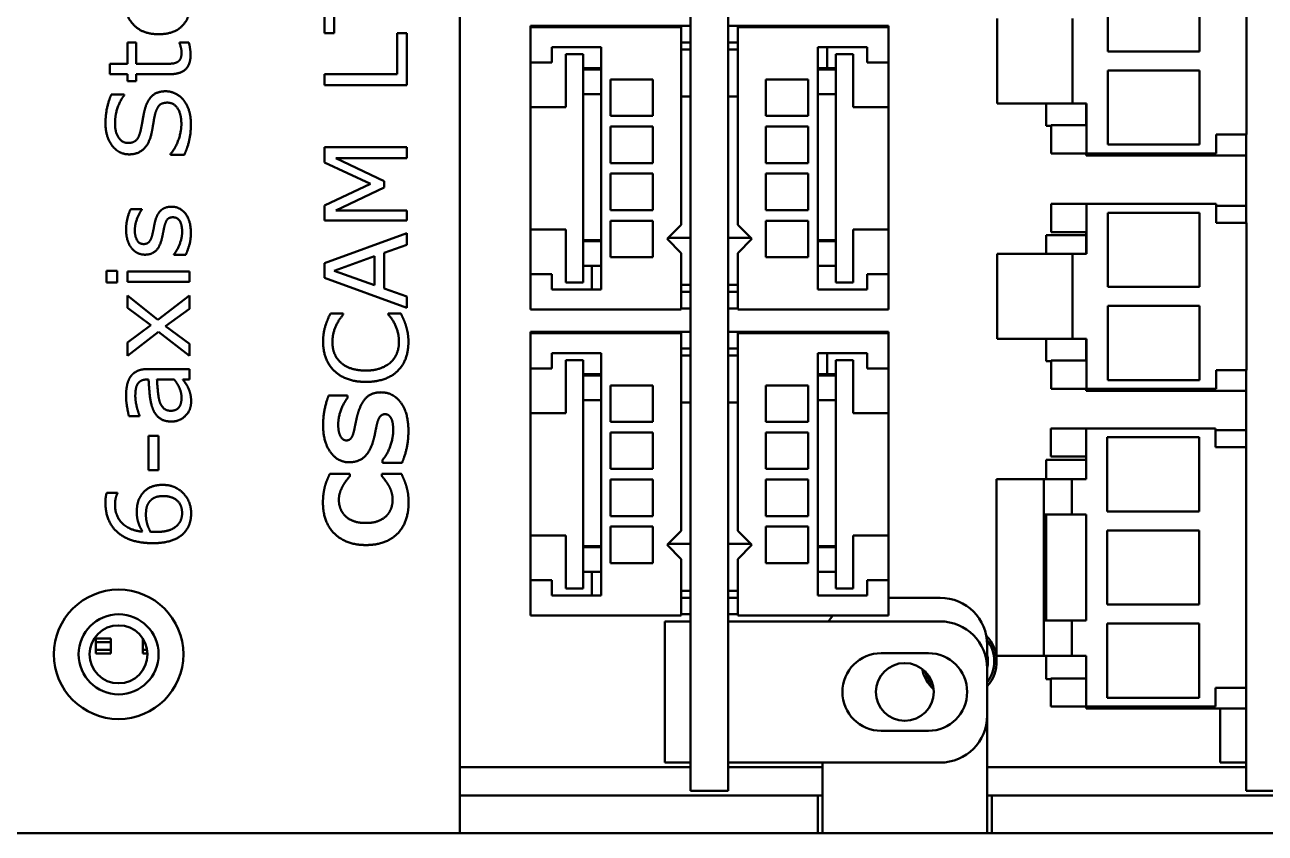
# Model space of a CAD drawing. Header units: millimetres. Extents: x 3118 to 4801, y 919 to 1849.
# Drawn here: x 3353.8 to 3406.5, y 1548.7 to 1583.1 of the extents above; entities that cross this region are included whole.
import ezdxf

# ---------------------------------------------------------------- set-up
doc = ezdxf.new("R2010")
doc.units = ezdxf.units.MM
doc.header["$LTSCALE"] = 1.8
doc.layers.add('외형선(ISO)', color=7, linetype='Continuous', lineweight=50)

msp = doc.modelspace()

# ---------------------------------------------------------------- linework, layer by layer
at = {"layer": '외형선(ISO)'}
for p, q in [((3372.26, 1642.327), (3372.26, 1548.727)), ((3382.06, 1550.527), (3382.06, 1640.527)), ((3383.66, 1640.527), (3383.66, 1550.527)), ((3366.51, 1585.682), (3366.51, 1582.713)), ((3399.78, 1585.092), (3399.78, 1581.942)), ((3403.68, 1581.942), (3403.68, 1585.092)), ((3405.68, 1584.667), (3405.68, 1578.407)), ((3366.924, 1582.713), (3366.924, 1583.964)), ((3377.26, 1583.027), (3375.26, 1583.027)), ((3375.26, 1582.977), (3375.26, 1583.027)), ((3381.66, 1582.977), (3375.26, 1582.977)), ((3375.26, 1582.977), (3375.26, 1581.477)), ((3377.26, 1582.977), (3377.26, 1583.027)), ((3380.26, 1583.027), (3377.26, 1583.027)), ((3382.06, 1583.027), (3380.26, 1583.027)), ((3380.26, 1582.977), (3380.26, 1583.027)), ((3381.66, 1574.577), (3381.66, 1582.977)), ((3385.46, 1583.027), (3383.66, 1583.027)), ((3384.06, 1582.977), (3390.46, 1582.977)), ((3384.06, 1574.577), (3384.06, 1582.977)), ((3388.46, 1583.027), (3385.46, 1583.027)), ((3385.46, 1582.977), (3385.46, 1583.027)), ((3388.46, 1583.027), (3390.46, 1583.027)), ((3388.46, 1582.977), (3388.46, 1583.027)), ((3390.46, 1583.027), (3390.46, 1582.977)), ((3390.46, 1582.977), (3390.46, 1581.477)), ((3395.08, 1579.737), (3395.08, 1583.337)), ((3398.28, 1579.737), (3398.28, 1583.337)), ((3366.51, 1582.713), (3366.924, 1582.713)), ((3369.595, 1582.719), (3369.595, 1580.97)), ((3370.01, 1582.719), (3369.595, 1582.719)), ((3370.01, 1580.504), (3370.01, 1582.719)), ((3358.141, 1582.324), (3358.141, 1581.416)), ((3358.513, 1582.324), (3358.141, 1582.324)), ((3358.513, 1581.416), (3358.513, 1582.324)), ((3360.347, 1582.324), (3360.347, 1582.302)), ((3360.744, 1582.324), (3360.347, 1582.324)), ((3378.26, 1582.127), (3376.16, 1582.127)), ((3376.16, 1581.477), (3376.16, 1582.127)), ((3378.26, 1571.827), (3378.26, 1582.127)), ((3381.66, 1582.327), (3382.06, 1582.327)), ((3381.66, 1582.027), (3382.06, 1582.027)), ((3382.06, 1582.027), (3382.06, 1580.027)), ((3383.66, 1582.327), (3384.06, 1582.327)), ((3383.66, 1580.027), (3383.66, 1582.027)), ((3383.66, 1582.027), (3384.06, 1582.027)), ((3387.46, 1571.827), (3387.46, 1582.127)), ((3387.46, 1582.127), (3389.56, 1582.127)), ((3387.86, 1581.227), (3387.86, 1582.127)), ((3389.56, 1581.477), (3389.56, 1582.127)), ((3399.78, 1581.942), (3403.68, 1581.942)), ((3357.387, 1581.416), (3357.387, 1580.973)), ((3358.141, 1581.416), (3357.387, 1581.416)), ((3359.71, 1581.416), (3358.513, 1581.416)), ((3375.26, 1579.577), (3375.26, 1581.477)), ((3375.26, 1581.477), (3376.16, 1581.477)), ((3376.76, 1579.577), (3376.76, 1581.827)), ((3377.49, 1581.827), (3376.76, 1581.827)), ((3377.49, 1581.827), (3377.49, 1572.127)), ((3388.23, 1581.827), (3388.23, 1572.127)), ((3388.23, 1581.827), (3388.96, 1581.827)), ((3388.96, 1579.577), (3388.96, 1581.827)), ((3390.46, 1581.477), (3389.56, 1581.477)), ((3390.46, 1581.477), (3390.46, 1579.577)), ((3357.387, 1580.973), (3358.141, 1580.973)), ((3358.141, 1580.973), (3358.141, 1580.676)), ((3358.513, 1580.973), (3359.91, 1580.973)), ((3358.513, 1580.676), (3358.513, 1580.973)), ((3366.51, 1580.97), (3366.51, 1580.504)), ((3369.595, 1580.97), (3366.51, 1580.97)), ((3378.26, 1581.227), (3377.49, 1581.227)), ((3378.26, 1581.177), (3377.49, 1581.177)), ((3387.46, 1581.227), (3387.86, 1581.227)), ((3387.46, 1581.177), (3388.23, 1581.177)), ((3388.23, 1581.227), (3387.86, 1581.227)), ((3403.68, 1581.132), (3399.78, 1581.132)), ((3399.78, 1581.132), (3399.78, 1577.982)), ((3403.68, 1577.982), (3403.68, 1581.132)), ((3358.141, 1580.676), (3358.513, 1580.676)), ((3366.51, 1580.504), (3370.01, 1580.504)), ((3380.46, 1580.752), (3378.66, 1580.752)), ((3378.66, 1580.752), (3378.66, 1579.202)), ((3380.46, 1579.202), (3380.46, 1580.752)), ((3385.26, 1580.752), (3387.06, 1580.752)), ((3385.26, 1579.202), (3385.26, 1580.752)), ((3387.06, 1580.752), (3387.06, 1579.202)), ((3357.998, 1580.11), (3357.45, 1580.11)), ((3357.998, 1580.076), (3357.998, 1580.11)), ((3377.49, 1580.127), (3378.26, 1580.127)), ((3381.66, 1580.027), (3382.06, 1580.027)), ((3384.06, 1580.027), (3383.66, 1580.027)), ((3387.46, 1580.127), (3388.23, 1580.127)), ((3375.26, 1579.577), (3376.76, 1579.577)), ((3375.26, 1579.577), (3375.26, 1574.377)), ((3390.46, 1579.577), (3388.96, 1579.577)), ((3390.46, 1579.577), (3390.46, 1574.377)), ((3398.28, 1579.737), (3395.08, 1579.737)), ((3397.16, 1578.777), (3397.16, 1579.737)), ((3398.88, 1579.737), (3398.28, 1579.737)), ((3398.86, 1578.807), (3398.86, 1579.737)), ((3398.88, 1577.607), (3398.88, 1579.737)), ((3378.66, 1579.202), (3380.46, 1579.202)), ((3380.46, 1578.752), (3378.66, 1578.752)), ((3378.66, 1578.752), (3378.66, 1577.202)), ((3380.46, 1577.202), (3380.46, 1578.752)), ((3387.06, 1579.202), (3385.26, 1579.202)), ((3385.26, 1578.752), (3387.06, 1578.752)), ((3385.26, 1577.202), (3385.26, 1578.752)), ((3387.06, 1578.752), (3387.06, 1577.202)), ((3397.16, 1578.777), (3397.38, 1578.777)), ((3397.38, 1577.607), (3397.38, 1578.807)), ((3397.38, 1578.807), (3398.88, 1578.807)), ((3404.38, 1577.607), (3404.38, 1578.407)), ((3405.68, 1578.407), (3404.38, 1578.407)), ((3405.66, 1574.667), (3405.66, 1578.407)), ((3366.51, 1577.87), (3366.51, 1577.224)), ((3370.01, 1577.87), (3366.51, 1577.87)), ((3370.01, 1577.404), (3370.01, 1577.87)), ((3399.78, 1577.982), (3403.68, 1577.982)), ((3359.967, 1577.584), (3359.967, 1577.55)), ((3359.967, 1577.55), (3360.55, 1577.55)), ((3366.51, 1577.224), (3368.458, 1576.322)), ((3366.995, 1577.404), (3370.01, 1577.404)), ((3369.047, 1576.433), (3366.995, 1577.404)), ((3378.66, 1577.202), (3380.46, 1577.202)), ((3387.06, 1577.202), (3385.26, 1577.202)), ((3397.38, 1577.607), (3398.88, 1577.607)), ((3398.86, 1577.527), (3398.86, 1577.607)), ((3398.86, 1577.527), (3405.66, 1577.527)), ((3404.38, 1577.607), (3398.88, 1577.607)), ((3378.66, 1576.752), (3378.66, 1575.202)), ((3380.46, 1576.752), (3378.66, 1576.752)), ((3380.46, 1575.202), (3380.46, 1576.752)), ((3385.26, 1575.202), (3385.26, 1576.752)), ((3385.26, 1576.752), (3387.06, 1576.752)), ((3387.06, 1576.752), (3387.06, 1575.202)), ((3368.458, 1576.322), (3366.51, 1575.39)), ((3366.995, 1575.19), (3369.047, 1576.156)), ((3369.047, 1576.156), (3369.047, 1576.433)), ((3358.747, 1575.244), (3358.276, 1575.244)), ((3358.747, 1575.222), (3358.747, 1575.244)), ((3366.51, 1575.39), (3366.51, 1574.756)), ((3370.01, 1575.19), (3366.995, 1575.19)), ((3370.01, 1574.756), (3370.01, 1575.19)), ((3378.66, 1575.202), (3380.46, 1575.202)), ((3387.06, 1575.202), (3385.26, 1575.202)), ((3397.38, 1575.467), (3398.88, 1575.467)), ((3397.38, 1574.267), (3397.38, 1575.467)), ((3404.38, 1575.467), (3398.88, 1575.467)), ((3398.88, 1573.337), (3398.88, 1575.467)), ((3399.78, 1575.092), (3399.78, 1571.942)), ((3403.68, 1575.092), (3399.78, 1575.092)), ((3403.68, 1571.942), (3403.68, 1575.092)), ((3404.38, 1574.667), (3404.38, 1575.467)), ((3404.38, 1575.387), (3405.66, 1575.387)), ((3366.51, 1574.756), (3370.01, 1574.756)), ((3378.66, 1574.752), (3378.66, 1573.202)), ((3380.46, 1574.752), (3378.66, 1574.752)), ((3380.46, 1573.202), (3380.46, 1574.752)), ((3381.66, 1574.577), (3381.06, 1573.977)), ((3384.06, 1574.577), (3384.66, 1573.977)), ((3385.26, 1573.202), (3385.26, 1574.752)), ((3385.26, 1574.752), (3387.06, 1574.752)), ((3387.06, 1574.752), (3387.06, 1573.202)), ((3405.68, 1574.667), (3404.38, 1574.667)), ((3405.68, 1574.667), (3405.68, 1568.407)), ((3370.01, 1574.224), (3366.51, 1572.95)), ((3370.01, 1573.73), (3370.01, 1574.224)), ((3375.26, 1572.477), (3375.26, 1574.377)), ((3375.26, 1574.377), (3376.76, 1574.377)), ((3376.76, 1574.377), (3376.76, 1572.127)), ((3381.06, 1573.977), (3381.66, 1573.377)), ((3381.11, 1574.027), (3382.06, 1574.027)), ((3382.06, 1574.027), (3382.06, 1572.027)), ((3384.61, 1574.027), (3383.66, 1574.027)), ((3383.66, 1572.027), (3383.66, 1574.027)), ((3384.66, 1573.977), (3384.06, 1573.377)), ((3388.96, 1574.377), (3388.96, 1572.127)), ((3390.46, 1574.377), (3388.96, 1574.377)), ((3390.46, 1574.377), (3390.46, 1572.477)), ((3397.16, 1574.137), (3398.86, 1574.137)), ((3397.16, 1573.337), (3397.16, 1574.137)), ((3397.38, 1574.267), (3398.88, 1574.267)), ((3398.86, 1574.137), (3398.86, 1574.267)), ((3398.86, 1573.337), (3398.86, 1574.137)), ((3369.038, 1573.387), (3370.01, 1573.73)), ((3378.26, 1573.927), (3377.49, 1573.927)), ((3378.26, 1573.877), (3377.49, 1573.877)), ((3388.23, 1573.927), (3387.46, 1573.927)), ((3387.46, 1573.877), (3388.23, 1573.877)), ((3360.113, 1573.319), (3360.113, 1573.296)), ((3360.113, 1573.296), (3360.61, 1573.296)), ((3366.51, 1572.95), (3366.51, 1572.327)), ((3366.915, 1572.627), (3368.635, 1573.242)), ((3368.635, 1573.242), (3368.635, 1572.01)), ((3369.038, 1571.864), (3369.038, 1573.387)), ((3378.66, 1573.202), (3380.46, 1573.202)), ((3381.66, 1570.977), (3381.66, 1573.377)), ((3384.06, 1570.977), (3384.06, 1573.377)), ((3387.06, 1573.202), (3385.26, 1573.202)), ((3398.28, 1573.337), (3395.08, 1573.337)), ((3395.08, 1569.737), (3395.08, 1573.337)), ((3398.88, 1573.337), (3398.28, 1573.337)), ((3398.28, 1569.737), (3398.28, 1573.337)), ((3357.244, 1572.624), (3357.244, 1572.124)), ((3357.701, 1572.624), (3357.244, 1572.624)), ((3357.701, 1572.124), (3357.701, 1572.624)), ((3358.141, 1572.596), (3358.141, 1572.153)), ((3360.767, 1572.596), (3358.141, 1572.596)), ((3360.767, 1572.153), (3360.767, 1572.596)), ((3368.635, 1572.01), (3366.915, 1572.627)), ((3375.26, 1572.477), (3376.16, 1572.477)), ((3375.26, 1570.977), (3375.26, 1572.477)), ((3376.16, 1572.477), (3376.16, 1571.827)), ((3377.49, 1572.827), (3377.86, 1572.827)), ((3378.26, 1572.827), (3377.86, 1572.827)), ((3377.86, 1572.827), (3377.86, 1571.827)), ((3387.46, 1572.827), (3388.23, 1572.827)), ((3390.46, 1572.477), (3389.56, 1572.477)), ((3389.56, 1572.477), (3389.56, 1571.827)), ((3390.46, 1570.977), (3390.46, 1572.477)), ((3357.244, 1572.124), (3357.701, 1572.124)), ((3358.141, 1572.153), (3360.767, 1572.153)), ((3366.51, 1572.327), (3370.01, 1571.053)), ((3377.49, 1572.127), (3376.76, 1572.127)), ((3382.06, 1572.027), (3381.66, 1572.027)), ((3384.06, 1572.027), (3383.66, 1572.027)), ((3388.23, 1572.127), (3388.96, 1572.127)), ((3399.78, 1571.942), (3403.68, 1571.942)), ((3358.141, 1571.57), (3358.141, 1571.056)), ((3359.433, 1570.539), (3358.141, 1571.57)), ((3360.767, 1571.57), (3359.433, 1570.539)), ((3360.767, 1571.01), (3360.767, 1571.57)), ((3370.01, 1571.524), (3369.038, 1571.864)), ((3370.01, 1571.053), (3370.01, 1571.524)), ((3378.26, 1571.827), (3376.16, 1571.827)), ((3382.06, 1571.727), (3381.66, 1571.727)), ((3384.06, 1571.727), (3383.66, 1571.727)), ((3387.46, 1571.827), (3389.56, 1571.827)), ((3358.141, 1571.056), (3359.133, 1570.313)), ((3359.758, 1570.27), (3360.767, 1571.01)), ((3381.66, 1570.977), (3375.26, 1570.977)), ((3381.66, 1571.027), (3382.06, 1571.027)), ((3383.66, 1571.027), (3384.06, 1571.027)), ((3384.06, 1570.977), (3390.46, 1570.977)), ((3403.68, 1571.132), (3399.78, 1571.132)), ((3399.78, 1571.132), (3399.78, 1567.982)), ((3403.68, 1567.982), (3403.68, 1571.132)), ((3359.133, 1570.313), (3358.141, 1569.576)), ((3367.307, 1570.804), (3366.755, 1570.804)), ((3367.307, 1570.77), (3367.307, 1570.804)), ((3369.21, 1570.804), (3369.21, 1570.77)), ((3369.755, 1570.804), (3369.21, 1570.804)), ((3358.141, 1569.016), (3359.458, 1570.03)), ((3359.458, 1570.03), (3360.767, 1569.007)), ((3360.767, 1569.522), (3359.758, 1570.27)), ((3377.26, 1570.027), (3375.26, 1570.027)), ((3375.26, 1569.977), (3375.26, 1570.027)), ((3381.66, 1569.977), (3375.26, 1569.977)), ((3375.26, 1569.977), (3375.26, 1568.477)), ((3377.26, 1569.977), (3377.26, 1570.027)), ((3380.26, 1570.027), (3377.26, 1570.027)), ((3382.06, 1570.027), (3380.26, 1570.027)), ((3380.26, 1569.977), (3380.26, 1570.027)), ((3381.66, 1561.577), (3381.66, 1569.977)), ((3385.46, 1570.027), (3383.66, 1570.027)), ((3384.06, 1569.977), (3390.46, 1569.977)), ((3384.06, 1561.577), (3384.06, 1569.977)), ((3388.46, 1570.027), (3385.46, 1570.027)), ((3385.46, 1569.977), (3385.46, 1570.027)), ((3388.46, 1570.027), (3390.46, 1570.027)), ((3388.46, 1569.977), (3388.46, 1570.027)), ((3390.46, 1570.027), (3390.46, 1569.977)), ((3390.46, 1569.977), (3390.46, 1568.477)), ((3358.141, 1569.576), (3358.141, 1569.016)), ((3360.767, 1569.007), (3360.767, 1569.522)), ((3381.66, 1569.327), (3382.06, 1569.327)), ((3383.66, 1569.327), (3384.06, 1569.327)), ((3398.28, 1569.737), (3395.08, 1569.737)), ((3397.16, 1568.777), (3397.16, 1569.737)), ((3398.88, 1569.737), (3398.28, 1569.737)), ((3398.86, 1568.807), (3398.86, 1569.737)), ((3398.88, 1567.607), (3398.88, 1569.737)), ((3378.26, 1569.127), (3376.16, 1569.127)), ((3376.16, 1568.477), (3376.16, 1569.127)), ((3376.76, 1566.577), (3376.76, 1568.827)), ((3377.49, 1568.827), (3376.76, 1568.827)), ((3377.49, 1568.827), (3377.49, 1559.127)), ((3378.26, 1558.827), (3378.26, 1569.127)), ((3381.66, 1569.027), (3382.06, 1569.027)), ((3382.06, 1569.027), (3382.06, 1567.027)), ((3383.66, 1567.027), (3383.66, 1569.027)), ((3383.66, 1569.027), (3384.06, 1569.027)), ((3387.46, 1558.827), (3387.46, 1569.127)), ((3387.46, 1569.127), (3389.56, 1569.127)), ((3387.86, 1568.227), (3387.86, 1569.127)), ((3388.23, 1568.827), (3388.23, 1559.127)), ((3388.23, 1568.827), (3388.96, 1568.827)), ((3388.96, 1566.577), (3388.96, 1568.827)), ((3389.56, 1568.477), (3389.56, 1569.127)), ((3397.16, 1568.777), (3397.38, 1568.777)), ((3397.38, 1567.607), (3397.38, 1568.807)), ((3397.38, 1568.807), (3398.88, 1568.807)), ((3360.767, 1568.447), (3358.984, 1568.447)), ((3360.767, 1568.004), (3360.767, 1568.447)), ((3375.26, 1566.577), (3375.26, 1568.477)), ((3375.26, 1568.477), (3376.16, 1568.477)), ((3378.26, 1568.227), (3377.49, 1568.227)), ((3378.26, 1568.177), (3377.49, 1568.177)), ((3387.46, 1568.227), (3387.86, 1568.227)), ((3387.46, 1568.177), (3388.23, 1568.177)), ((3388.23, 1568.227), (3387.86, 1568.227)), ((3390.46, 1568.477), (3389.56, 1568.477)), ((3390.46, 1568.477), (3390.46, 1566.577)), ((3404.38, 1567.607), (3404.38, 1568.407)), ((3405.68, 1568.407), (3404.38, 1568.407)), ((3405.66, 1565.127), (3405.66, 1568.407)), ((3358.964, 1568.004), (3359.033, 1568.004)), ((3359.39, 1568.004), (3360.124, 1568.004)), ((3360.49, 1568.004), (3360.767, 1568.004)), ((3380.46, 1567.752), (3378.66, 1567.752)), ((3378.66, 1567.752), (3378.66, 1566.202)), ((3380.46, 1566.202), (3380.46, 1567.752)), ((3385.26, 1567.752), (3387.06, 1567.752)), ((3385.26, 1566.202), (3385.26, 1567.752)), ((3387.06, 1567.752), (3387.06, 1566.202)), ((3399.78, 1567.982), (3403.68, 1567.982)), ((3367.487, 1567.319), (3366.681, 1567.319)), ((3367.487, 1567.222), (3367.487, 1567.319)), ((3377.49, 1567.127), (3378.26, 1567.127)), ((3387.46, 1567.127), (3388.23, 1567.127)), ((3397.38, 1567.607), (3398.88, 1567.607)), ((3398.86, 1567.527), (3398.86, 1567.607)), ((3398.86, 1567.527), (3405.66, 1567.527)), ((3404.38, 1567.607), (3398.88, 1567.607)), ((3381.66, 1567.027), (3382.06, 1567.027)), ((3384.06, 1567.027), (3383.66, 1567.027)), ((3358.198, 1566.45), (3358.647, 1566.45)), ((3358.647, 1566.45), (3358.647, 1566.473)), ((3375.26, 1566.577), (3376.76, 1566.577)), ((3375.26, 1566.577), (3375.26, 1561.377)), ((3378.66, 1566.202), (3380.46, 1566.202)), ((3387.06, 1566.202), (3385.26, 1566.202)), ((3390.46, 1566.577), (3388.96, 1566.577)), ((3390.46, 1566.577), (3390.46, 1561.377)), ((3359.024, 1565.613), (3359.024, 1564.147)), ((3359.45, 1565.613), (3359.024, 1565.613)), ((3359.45, 1564.147), (3359.45, 1565.613)), ((3380.46, 1565.752), (3378.66, 1565.752)), ((3378.66, 1565.752), (3378.66, 1564.202)), ((3380.46, 1564.202), (3380.46, 1565.752)), ((3385.26, 1565.752), (3387.06, 1565.752)), ((3385.26, 1564.202), (3385.26, 1565.752)), ((3387.06, 1565.752), (3387.06, 1564.202)), ((3397.36, 1565.927), (3398.86, 1565.927)), ((3397.36, 1564.727), (3397.36, 1565.927)), ((3404.36, 1565.927), (3398.86, 1565.927)), ((3398.86, 1563.767), (3398.86, 1565.927)), ((3399.76, 1565.552), (3399.76, 1562.402)), ((3403.66, 1565.552), (3399.76, 1565.552)), ((3403.66, 1562.402), (3403.66, 1565.552)), ((3404.36, 1565.127), (3404.36, 1565.927)), ((3404.36, 1565.847), (3405.66, 1565.847)), ((3405.66, 1565.127), (3404.36, 1565.127)), ((3405.66, 1565.127), (3405.66, 1554.907)), ((3368.964, 1564.567), (3368.964, 1564.467)), ((3397.16, 1564.597), (3398.86, 1564.597)), ((3397.16, 1563.767), (3397.16, 1564.597)), ((3397.36, 1564.727), (3398.86, 1564.727)), ((3359.024, 1564.147), (3359.45, 1564.147)), ((3367.581, 1563.993), (3366.732, 1563.993)), ((3367.581, 1563.89), (3367.581, 1563.993)), ((3368.941, 1563.993), (3368.941, 1563.899)), ((3369.778, 1563.993), (3368.941, 1563.993)), ((3368.964, 1564.467), (3369.801, 1564.467)), ((3378.66, 1564.202), (3380.46, 1564.202)), ((3387.06, 1564.202), (3385.26, 1564.202)), ((3378.66, 1563.752), (3378.66, 1562.202)), ((3380.46, 1563.752), (3378.66, 1563.752)), ((3380.46, 1562.202), (3380.46, 1563.752)), ((3385.26, 1562.202), (3385.26, 1563.752)), ((3385.26, 1563.752), (3387.06, 1563.752)), ((3387.06, 1563.752), (3387.06, 1562.202)), ((3397.06, 1563.767), (3395.06, 1563.767)), ((3395.06, 1556.267), (3395.06, 1563.767)), ((3398.26, 1563.767), (3397.06, 1563.767)), ((3397.06, 1556.267), (3397.06, 1563.767)), ((3398.86, 1563.767), (3398.26, 1563.767)), ((3398.26, 1562.267), (3398.26, 1563.767)), ((3357.707, 1563.187), (3357.256, 1563.187)), ((3357.707, 1563.164), (3357.707, 1563.187)), ((3399.76, 1562.402), (3403.66, 1562.402)), ((3378.66, 1562.202), (3380.46, 1562.202)), ((3387.06, 1562.202), (3385.26, 1562.202)), ((3397.06, 1562.267), (3398.26, 1562.267)), ((3397.16, 1557.767), (3397.16, 1562.267)), ((3398.86, 1562.267), (3398.26, 1562.267)), ((3398.86, 1557.767), (3398.86, 1562.267)), ((3375.26, 1559.477), (3375.26, 1561.377)), ((3375.26, 1561.377), (3376.76, 1561.377)), ((3376.76, 1561.377), (3376.76, 1559.127)), ((3378.66, 1561.752), (3378.66, 1560.202)), ((3380.46, 1561.752), (3378.66, 1561.752)), ((3380.46, 1560.202), (3380.46, 1561.752)), ((3381.66, 1561.577), (3381.06, 1560.977)), ((3384.06, 1561.577), (3384.66, 1560.977)), ((3385.26, 1560.202), (3385.26, 1561.752)), ((3385.26, 1561.752), (3387.06, 1561.752)), ((3387.06, 1561.752), (3387.06, 1560.202)), ((3388.96, 1561.377), (3388.96, 1559.127)), ((3390.46, 1561.377), (3388.96, 1561.377)), ((3390.46, 1561.377), (3390.46, 1559.477)), ((3399.76, 1561.592), (3399.76, 1558.442)), ((3403.66, 1561.592), (3399.76, 1561.592)), ((3403.66, 1558.442), (3403.66, 1561.592)), ((3378.26, 1560.927), (3377.49, 1560.927)), ((3378.26, 1560.877), (3377.49, 1560.877)), ((3381.06, 1560.977), (3381.66, 1560.377)), ((3381.11, 1561.027), (3382.06, 1561.027)), ((3382.06, 1561.027), (3382.06, 1559.027)), ((3384.61, 1561.027), (3383.66, 1561.027)), ((3383.66, 1559.027), (3383.66, 1561.027)), ((3384.66, 1560.977), (3384.06, 1560.377)), ((3388.23, 1560.927), (3387.46, 1560.927)), ((3387.46, 1560.877), (3388.23, 1560.877)), ((3381.66, 1557.977), (3381.66, 1560.377)), ((3384.06, 1557.977), (3384.06, 1560.377)), ((3377.49, 1559.827), (3377.86, 1559.827)), ((3378.26, 1559.827), (3377.86, 1559.827)), ((3377.86, 1559.827), (3377.86, 1558.827)), ((3378.66, 1560.202), (3380.46, 1560.202)), ((3387.06, 1560.202), (3385.26, 1560.202)), ((3387.46, 1559.827), (3388.23, 1559.827)), ((3375.26, 1559.477), (3376.16, 1559.477)), ((3375.26, 1557.977), (3375.26, 1559.477)), ((3376.16, 1559.477), (3376.16, 1558.827)), ((3390.46, 1559.477), (3389.56, 1559.477)), ((3389.56, 1559.477), (3389.56, 1558.827)), ((3390.46, 1557.977), (3390.46, 1559.477)), ((3378.26, 1558.827), (3376.16, 1558.827)), ((3377.49, 1559.127), (3376.76, 1559.127)), ((3382.06, 1559.027), (3381.66, 1559.027)), ((3382.06, 1558.727), (3381.66, 1558.727)), ((3384.06, 1559.027), (3383.66, 1559.027)), ((3384.06, 1558.727), (3383.66, 1558.727)), ((3387.46, 1558.827), (3389.56, 1558.827)), ((3388.23, 1559.127), (3388.96, 1559.127)), ((3390.46, 1558.727), (3392.66, 1558.727)), ((3399.76, 1558.442), (3403.66, 1558.442)), ((3381.66, 1557.977), (3375.26, 1557.977)), ((3381.86, 1557.727), (3380.96, 1557.727)), ((3380.96, 1557.727), (3380.96, 1551.727)), ((3381.66, 1558.027), (3382.06, 1558.027)), ((3381.86, 1557.727), (3382.06, 1557.727)), ((3383.66, 1558.027), (3384.06, 1558.027)), ((3383.66, 1557.727), (3392.66, 1557.727)), ((3384.06, 1557.977), (3390.46, 1557.977)), ((3398.26, 1557.767), (3397.06, 1557.767)), ((3398.26, 1557.767), (3398.86, 1557.767)), ((3398.26, 1556.267), (3398.26, 1557.767)), ((3399.76, 1557.632), (3399.76, 1554.482)), ((3403.66, 1557.632), (3399.76, 1557.632)), ((3403.66, 1554.482), (3403.66, 1557.632)), ((3356.79, 1557.002), (3357.43, 1557.002)), ((3356.79, 1556.842), (3356.79, 1557.002)), ((3356.79, 1556.842), (3356.79, 1556.522)), ((3356.79, 1556.842), (3357.43, 1556.842)), ((3357.43, 1556.842), (3357.43, 1557.002)), ((3357.43, 1556.522), (3357.43, 1556.842)), ((3358.79, 1556.842), (3358.79, 1556.999)), ((3358.79, 1556.842), (3358.79, 1556.522)), ((3358.79, 1556.842), (3358.876, 1556.842)), ((3394.66, 1556.727), (3394.66, 1555.727)), ((3356.79, 1556.522), (3356.79, 1556.362)), ((3356.79, 1556.522), (3357.43, 1556.522)), ((3356.79, 1556.362), (3357.43, 1556.362)), ((3357.43, 1556.362), (3357.43, 1556.522)), ((3358.79, 1556.522), (3358.79, 1556.362)), ((3358.79, 1556.522), (3358.973, 1556.522)), ((3358.79, 1556.362), (3358.989, 1556.362)), ((3390.16, 1556.377), (3392.16, 1556.377)), ((3397.06, 1556.267), (3395.06, 1556.267)), ((3398.26, 1556.267), (3397.06, 1556.267)), ((3397.16, 1555.277), (3397.16, 1556.267)), ((3398.86, 1556.267), (3398.26, 1556.267)), ((3398.86, 1554.107), (3398.86, 1556.267)), ((3394.66, 1553.727), (3394.66, 1555.727)), ((3397.16, 1555.277), (3397.36, 1555.277)), ((3397.36, 1554.107), (3397.36, 1555.307)), ((3397.36, 1555.307), (3398.86, 1555.307)), ((3399.76, 1554.482), (3403.66, 1554.482)), ((3405.66, 1554.907), (3404.36, 1554.907)), ((3404.36, 1554.107), (3404.36, 1554.907)), ((3405.66, 1550.527), (3405.66, 1554.907)), ((3397.36, 1554.107), (3398.86, 1554.107)), ((3398.86, 1554.027), (3398.86, 1554.107)), ((3404.36, 1554.107), (3398.86, 1554.107)), ((3398.86, 1554.027), (3405.66, 1554.027)), ((3404.56, 1554.027), (3404.56, 1551.727)), ((3394.66, 1553.727), (3394.66, 1550.327)), ((3392.16, 1553.077), (3390.16, 1553.077)), ((3372.26, 1551.527), (3382.06, 1551.527)), ((3381.86, 1551.727), (3380.96, 1551.727)), ((3381.86, 1551.727), (3382.06, 1551.727)), ((3383.66, 1551.727), (3392.66, 1551.727)), ((3383.66, 1551.527), (3387.66, 1551.527)), ((3387.66, 1551.727), (3387.66, 1550.327)), ((3394.66, 1551.527), (3405.66, 1551.527)), ((3405.46, 1551.727), (3404.56, 1551.727)), ((3405.46, 1551.727), (3405.66, 1551.727)), ((3387.46, 1550.327), (3372.26, 1550.327)), ((3383.66, 1550.527), (3382.06, 1550.527)), ((3387.46, 1548.727), (3387.46, 1550.327)), ((3387.46, 1550.327), (3387.66, 1550.327)), ((3387.66, 1548.727), (3387.66, 1550.327)), ((3394.66, 1550.327), (3394.66, 1548.727)), ((3394.66, 1550.327), (3394.86, 1550.327)), ((3394.86, 1550.327), (3394.86, 1548.727)), ((3411.06, 1550.327), (3394.86, 1550.327)), ((3407.26, 1550.527), (3405.66, 1550.527)), ((3336.26, 1548.727), (3372.26, 1548.727)), ((3387.46, 1548.727), (3372.26, 1548.727)), ((3387.66, 1548.727), (3387.46, 1548.727)), ((3387.66, 1548.727), (3394.66, 1548.727)), ((3394.86, 1548.727), (3394.66, 1548.727)), ((3411.06, 1548.727), (3394.86, 1548.727))]:
    msp.add_line(p, q, dxfattribs=at)
for centre, radius in [((3357.76, 1556.327), 2.75), ((3357.76, 1556.327), 1.7), ((3357.76, 1556.327), 1.23), ((3391.16, 1554.727), 1.229)]:
    msp.add_circle(centre, radius, dxfattribs=at)
for centre, radius, start, end in [((3392.66, 1556.727), 2, 0, 90), ((3389.66, 1556.727), 2, 141.3178, 150), ((3392.66, 1555.727), 2, 0, 90), ((3393.46, 1556.027), 1.6, 318.5904, 43.5853), ((3393.46, 1556.027), 1.5, 323.1301, 37.6035), ((3390.16, 1554.727), 1.65, 90, 270), ((3392.16, 1554.727), 1.65, 270, 90), ((3393.46, 1556.027), 1.23, 347.4236, 12.5764), ((3393.46, 1556.027), 1.6, 191.2105, 227.7413), ((3393.46, 1556.027), 1.5, 196.3341, 222.6177), ((3392.66, 1553.727), 2, 270, 0)]:
    msp.add_arc(centre, radius, start, end, dxfattribs=at)
for points in [[(3359.467, 1582.673), (3360.118, 1582.673), (3360.827, 1583.407), (3360.827, 1584.062)], [(3358.067, 1583.95), (3358.067, 1583.376), (3358.824, 1582.673), (3359.467, 1582.673)], [(3360.433, 1581.907), (3360.433, 1581.722), (3360.347, 1581.542), (3360.253, 1581.49)], [(3360.347, 1582.302), (3360.367, 1582.25), (3360.433, 1582.016), (3360.433, 1581.907)], [(3360.818, 1581.793), (3360.818, 1581.907), (3360.776, 1582.199), (3360.744, 1582.324)], [(3360.253, 1581.49), (3360.15, 1581.436), (3359.918, 1581.416), (3359.71, 1581.416)], [(3359.91, 1580.973), (3360.387, 1580.973), (3360.818, 1581.39), (3360.818, 1581.793)], [(3357.45, 1580.11), (3357.344, 1579.873), (3357.204, 1579.256), (3357.204, 1578.887)], [(3357.607, 1578.882), (3357.607, 1579.224), (3357.83, 1579.876), (3357.998, 1580.076)], [(3359.767, 1580.25), (3359.393, 1580.25), (3358.973, 1579.856), (3358.87, 1579.464)], [(3360.51, 1579.887), (3360.373, 1580.059), (3359.973, 1580.25), (3359.767, 1580.25)], [(3360.83, 1578.847), (3360.83, 1579.199), (3360.661, 1579.699), (3360.51, 1579.887)], [(3358.87, 1579.464), (3358.821, 1579.27), (3358.727, 1578.716), (3358.693, 1578.564)], [(3359.164, 1578.487), (3359.21, 1578.716), (3359.273, 1579.13), (3359.318, 1579.304)], [(3359.318, 1579.304), (3359.381, 1579.539), (3359.601, 1579.767), (3359.833, 1579.767)], [(3359.833, 1579.767), (3360.104, 1579.767), (3360.427, 1579.284), (3360.427, 1578.853)], [(3357.204, 1578.887), (3357.204, 1578.313), (3357.767, 1577.57), (3358.204, 1577.57)], [(3358.161, 1578.053), (3357.916, 1578.053), (3357.607, 1578.507), (3357.607, 1578.882)], [(3360.427, 1578.853), (3360.427, 1578.544), (3360.187, 1577.85), (3359.967, 1577.584)], [(3360.55, 1577.55), (3360.69, 1577.862), (3360.83, 1578.467), (3360.83, 1578.847)], [(3358.693, 1578.564), (3358.627, 1578.279), (3358.378, 1578.053), (3358.161, 1578.053)], [(3358.204, 1577.57), (3358.587, 1577.57), (3359.064, 1578.019), (3359.164, 1578.487)], [(3358.276, 1575.244), (3358.193, 1575.084), (3358.078, 1574.602), (3358.078, 1574.367)], [(3358.45, 1574.336), (3358.45, 1574.567), (3358.621, 1575.053), (3358.747, 1575.222)], [(3359.55, 1575.182), (3359.378, 1575.013), (3359.307, 1574.704)], [(3360.01, 1575.347), (3359.724, 1575.347), (3359.55, 1575.182)], [(3360.83, 1574.239), (3360.83, 1574.753), (3360.37, 1575.347), (3360.01, 1575.347)], [(3359.307, 1574.704), (3359.284, 1574.604), (3359.227, 1574.302), (3359.198, 1574.179)], [(3359.696, 1574.464), (3359.753, 1574.716), (3359.83, 1574.807)], [(3359.83, 1574.807), (3359.91, 1574.896), (3360.067, 1574.896)], [(3360.067, 1574.896), (3360.27, 1574.896), (3360.458, 1574.567), (3360.458, 1574.276)], [(3358.078, 1574.367), (3358.078, 1574.116), (3358.207, 1573.71), (3358.318, 1573.579)], [(3358.821, 1573.759), (3358.636, 1573.759), (3358.45, 1574.093), (3358.45, 1574.336)], [(3359.198, 1574.179), (3359.147, 1573.959), (3359.064, 1573.859)], [(3359.584, 1573.942), (3359.618, 1574.067), (3359.673, 1574.37), (3359.696, 1574.464)], [(3360.458, 1574.276), (3360.458, 1574.042), (3360.273, 1573.527), (3360.113, 1573.319)], [(3360.61, 1573.296), (3360.69, 1573.462), (3360.83, 1573.947), (3360.83, 1574.239)], [(3358.318, 1573.579), (3358.43, 1573.442), (3358.718, 1573.307), (3358.878, 1573.307)], [(3359.064, 1573.859), (3358.984, 1573.759), (3358.821, 1573.759)], [(3358.878, 1573.307), (3359.138, 1573.307), (3359.493, 1573.596), (3359.584, 1573.942)], [(3366.755, 1570.804), (3366.584, 1570.462), (3366.447, 1569.899), (3366.447, 1569.619)], [(3366.844, 1569.587), (3366.844, 1569.91), (3367.064, 1570.479), (3367.307, 1570.77)], [(3369.21, 1570.77), (3369.438, 1570.516), (3369.67, 1569.927), (3369.67, 1569.59)], [(3369.964, 1570.296), (3369.91, 1570.467), (3369.812, 1570.676), (3369.755, 1570.804)], [(3370.072, 1569.616), (3370.072, 1569.816), (3370.01, 1570.153), (3369.964, 1570.296)], [(3366.447, 1569.619), (3366.447, 1569.233), (3366.687, 1568.599), (3366.915, 1568.376)], [(3367.195, 1568.727), (3367.015, 1568.896), (3366.844, 1569.322), (3366.844, 1569.587)], [(3369.67, 1569.59), (3369.67, 1569.347), (3369.504, 1568.907), (3369.33, 1568.742)], [(3369.63, 1568.382), (3369.858, 1568.61), (3370.072, 1569.233), (3370.072, 1569.616)], [(3368.264, 1568.384), (3367.91, 1568.384), (3367.372, 1568.564), (3367.195, 1568.727)], [(3369.33, 1568.742), (3369.161, 1568.584), (3368.632, 1568.384), (3368.264, 1568.384)], [(3358.984, 1568.447), (3358.733, 1568.447), (3358.39, 1568.293), (3358.281, 1568.144)], [(3366.915, 1568.376), (3367.15, 1568.147), (3367.83, 1567.902), (3368.264, 1567.902)], [(3368.264, 1567.902), (3368.718, 1567.902), (3369.407, 1568.156), (3369.63, 1568.382)], [(3358.281, 1568.144), (3358.17, 1567.993), (3358.078, 1567.582), (3358.078, 1567.304)], [(3358.47, 1567.302), (3358.47, 1567.444), (3358.507, 1567.707), (3358.561, 1567.802)], [(3358.561, 1567.802), (3358.618, 1567.899), (3358.816, 1568.004), (3358.964, 1568.004)], [(3359.033, 1568.004), (3359.053, 1567.619), (3359.127, 1566.95), (3359.233, 1566.71)], [(3359.493, 1567.099), (3359.45, 1567.259), (3359.401, 1567.804), (3359.39, 1568.004)], [(3360.124, 1568.004), (3360.25, 1567.842), (3360.433, 1567.456), (3360.433, 1567.224)], [(3360.716, 1567.653), (3360.673, 1567.747), (3360.53, 1567.947), (3360.49, 1568.004)], [(3360.841, 1567.064), (3360.841, 1567.256), (3360.767, 1567.542), (3360.716, 1567.653)], [(3358.078, 1567.304), (3358.078, 1567.067), (3358.164, 1566.579), (3358.198, 1566.45)], [(3358.647, 1566.473), (3358.561, 1566.702), (3358.47, 1567.127), (3358.47, 1567.302)], [(3360.433, 1567.224), (3360.433, 1566.947), (3360.204, 1566.676), (3359.978, 1566.676)], [(3366.681, 1567.319), (3366.581, 1567.073), (3366.447, 1566.399), (3366.447, 1566.053)], [(3367.09, 1566.079), (3367.09, 1566.399), (3367.318, 1567.01), (3367.487, 1567.222)], [(3368.91, 1567.459), (3368.547, 1567.459), (3368.095, 1567.076), (3367.961, 1566.673)], [(3370.072, 1565.83), (3370.072, 1566.582), (3369.427, 1567.459), (3368.91, 1567.459)], [(3359.233, 1566.71), (3359.338, 1566.473), (3359.707, 1566.219), (3360.007, 1566.219)], [(3359.978, 1566.676), (3359.776, 1566.676), (3359.547, 1566.91), (3359.493, 1567.099)], [(3360.007, 1566.219), (3360.37, 1566.219), (3360.841, 1566.71), (3360.841, 1567.064)], [(3367.961, 1566.673), (3367.895, 1566.47), (3367.821, 1566.113), (3367.781, 1565.922)], [(3367.164, 1565.639), (3367.121, 1565.742), (3367.09, 1565.964), (3367.09, 1566.079)], [(3368.552, 1565.316), (3368.615, 1565.51), (3368.698, 1565.95), (3368.744, 1566.147)], [(3368.744, 1566.147), (3368.79, 1566.336), (3368.955, 1566.53), (3369.072, 1566.53)], [(3369.072, 1566.53), (3369.195, 1566.53), (3369.324, 1566.396), (3369.367, 1566.293)], [(3369.367, 1566.293), (3369.398, 1566.207), (3369.427, 1565.942), (3369.427, 1565.859)], [(3366.447, 1566.053), (3366.447, 1565.364), (3367.064, 1564.487), (3367.552, 1564.487)], [(3367.432, 1565.416), (3367.341, 1565.416), (3367.198, 1565.547), (3367.164, 1565.639)], [(3367.781, 1565.922), (3367.721, 1565.627), (3367.572, 1565.416), (3367.432, 1565.416)], [(3369.427, 1565.859), (3369.427, 1565.539), (3369.187, 1564.844), (3368.964, 1564.567)], [(3369.801, 1564.467), (3369.921, 1564.75), (3370.072, 1565.396), (3370.072, 1565.83)], [(3367.552, 1564.487), (3367.918, 1564.487), (3368.41, 1564.876), (3368.552, 1565.316)], [(3366.732, 1563.993), (3366.687, 1563.896), (3366.575, 1563.642), (3366.53, 1563.484)], [(3369.978, 1563.49), (3369.938, 1563.622), (3369.835, 1563.862), (3369.778, 1563.993)], [(3359.633, 1563.527), (3359.321, 1563.527), (3358.884, 1563.319), (3358.738, 1563.113)], [(3360.841, 1562.316), (3360.841, 1562.824), (3360.167, 1563.527), (3359.633, 1563.527)], [(3366.53, 1563.484), (3366.49, 1563.333), (3366.441, 1562.979), (3366.441, 1562.759)], [(3367.118, 1562.896), (3367.118, 1563.067), (3367.221, 1563.367), (3367.295, 1563.499)], [(3367.295, 1563.499), (3367.37, 1563.624), (3367.524, 1563.824), (3367.581, 1563.89)], [(3368.941, 1563.899), (3368.998, 1563.836), (3369.152, 1563.639), (3369.218, 1563.524)], [(3369.218, 1563.524), (3369.304, 1563.387), (3369.401, 1563.064), (3369.401, 1562.902)], [(3370.078, 1562.756), (3370.078, 1563.019), (3370.027, 1563.319), (3369.978, 1563.49)], [(3357.256, 1563.187), (3357.224, 1563.09), (3357.201, 1562.902), (3357.201, 1562.764)], [(3357.607, 1562.693), (3357.607, 1562.833), (3357.67, 1563.099), (3357.707, 1563.164)], [(3358.738, 1563.113), (3358.616, 1562.933), (3358.533, 1562.593), (3358.533, 1562.37)], [(3359.044, 1562.773), (3359.15, 1562.922), (3359.436, 1563.05), (3359.653, 1563.05)], [(3359.653, 1563.05), (3360.044, 1563.05), (3360.458, 1562.662), (3360.458, 1562.322)], [(3357.201, 1562.764), (3357.201, 1562.33), (3357.501, 1561.676), (3357.767, 1561.467)], [(3358.778, 1561.539), (3358.238, 1561.587), (3357.607, 1562.19), (3357.607, 1562.693)], [(3358.921, 1562.259), (3358.921, 1562.402), (3358.967, 1562.664), (3359.044, 1562.773)], [(3366.441, 1562.759), (3366.441, 1562.359), (3366.695, 1561.684), (3366.927, 1561.456)], [(3367.375, 1562.219), (3367.238, 1562.362), (3367.118, 1562.707), (3367.118, 1562.896)], [(3369.401, 1562.902), (3369.401, 1562.73), (3369.29, 1562.376), (3369.161, 1562.233)], [(3369.621, 1561.467), (3369.847, 1561.704), (3370.078, 1562.364), (3370.078, 1562.756)], [(3358.533, 1562.37), (3358.533, 1562.119), (3358.658, 1561.736), (3358.778, 1561.539)], [(3359.113, 1561.536), (3359.016, 1561.719), (3358.921, 1562.059), (3358.921, 1562.259)], [(3360.458, 1562.322), (3360.458, 1562.173), (3360.361, 1561.922), (3360.258, 1561.813)], [(3360.524, 1561.47), (3360.681, 1561.633), (3360.841, 1562.056), (3360.841, 1562.316)], [(3368.267, 1561.907), (3367.952, 1561.907), (3367.51, 1562.079), (3367.375, 1562.219)], [(3369.161, 1562.233), (3369.035, 1562.093), (3368.595, 1561.907), (3368.267, 1561.907)], [(3357.767, 1561.467), (3358.044, 1561.25), (3358.764, 1561.05), (3359.23, 1561.05)], [(3359.336, 1561.527), (3359.261, 1561.527), (3359.164, 1561.533), (3359.113, 1561.536)], [(3359.23, 1561.05), (3359.684, 1561.05), (3360.33, 1561.27), (3360.524, 1561.47)], [(3360.258, 1561.813), (3360.136, 1561.679), (3359.704, 1561.527), (3359.336, 1561.527)], [(3366.927, 1561.456), (3367.17, 1561.219), (3367.847, 1560.97), (3368.264, 1560.97)], [(3368.264, 1560.97), (3368.71, 1560.97), (3369.392, 1561.23), (3369.621, 1561.467)]]:
    msp.add_open_spline(points, degree=2, dxfattribs=at)

doc.saveas('drawing.dxf')
